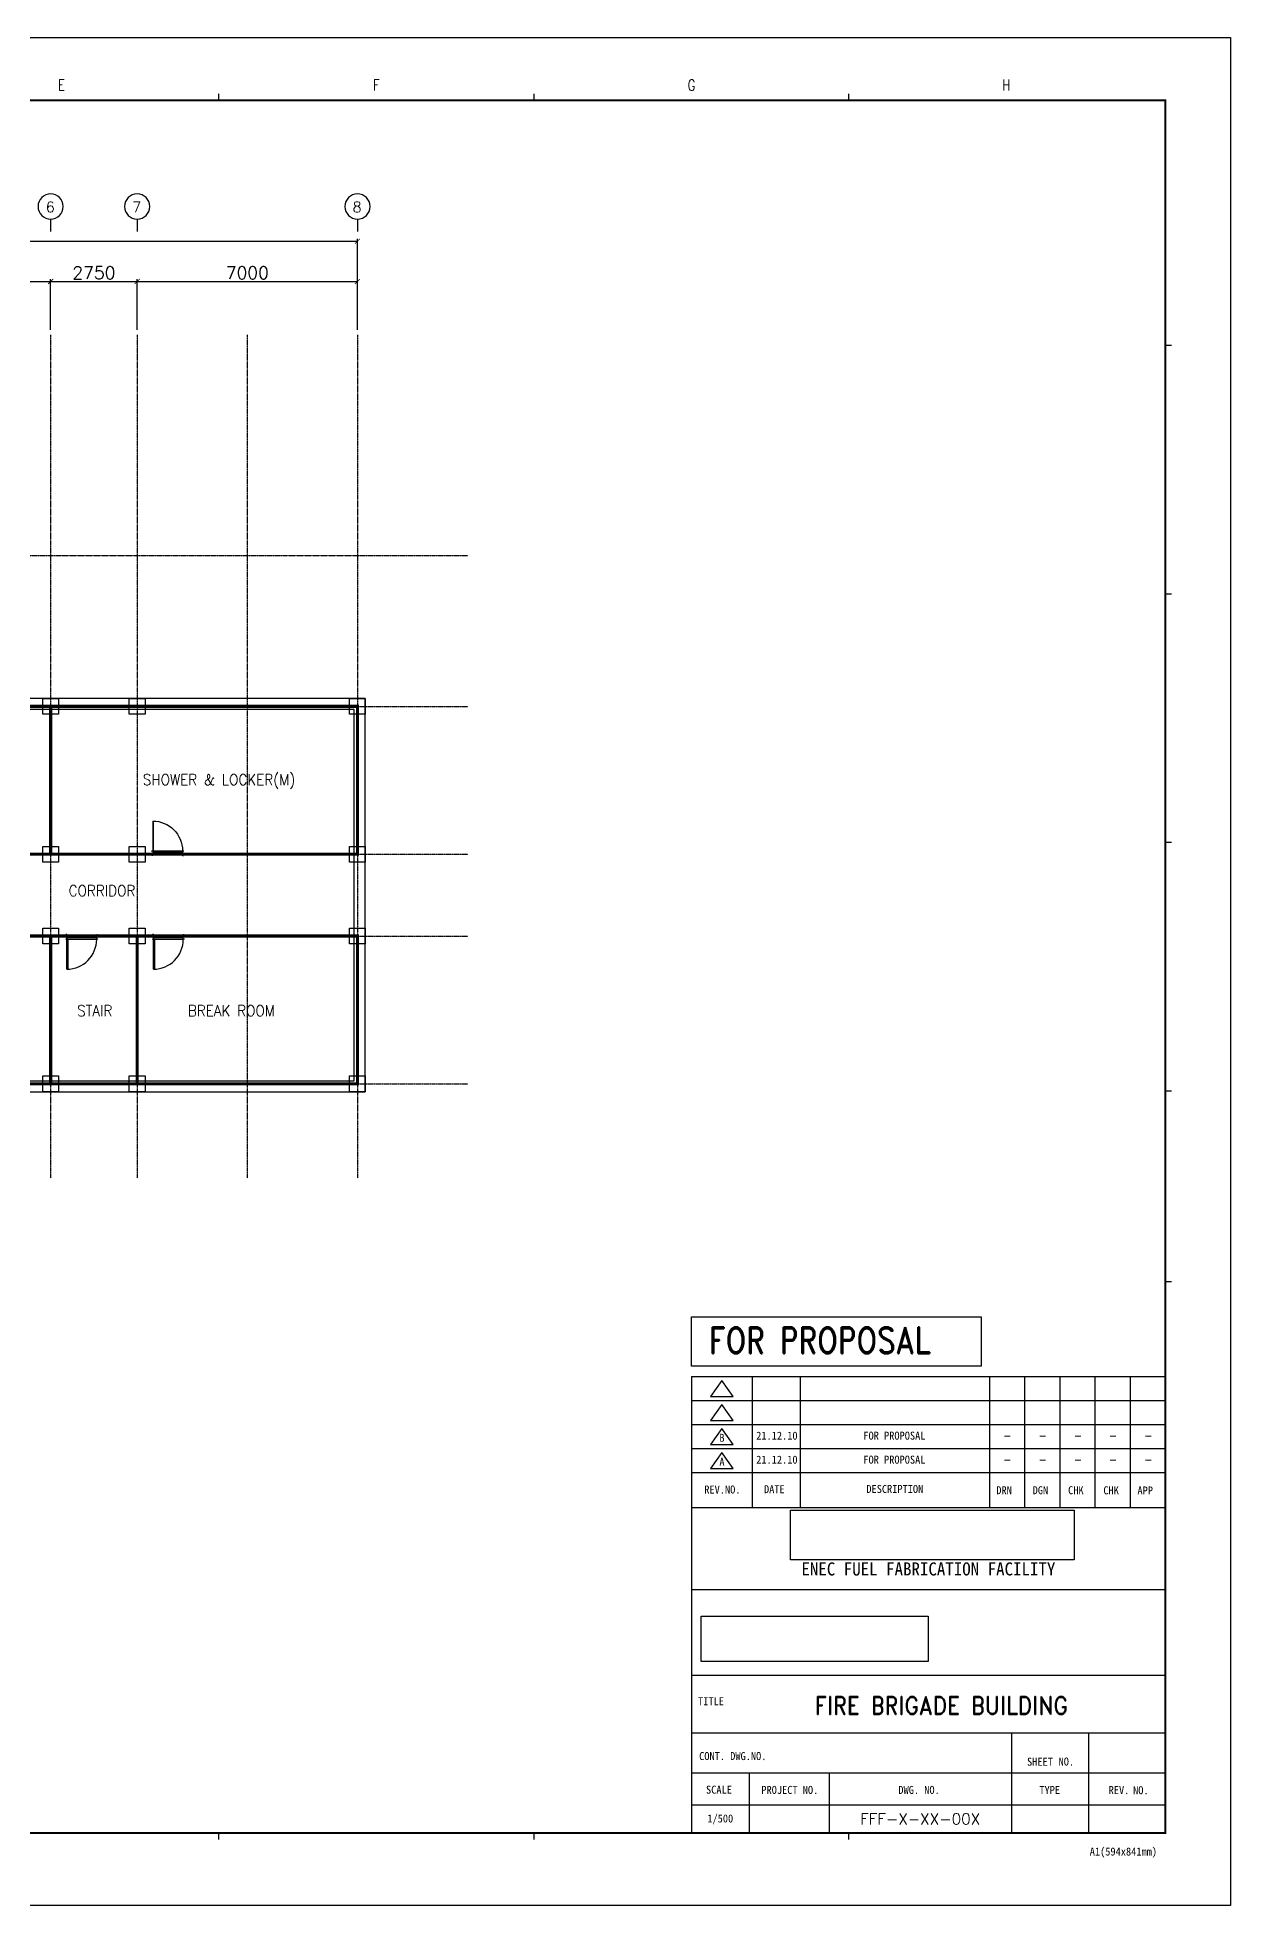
# Model space of a CAD drawing. Header units: millimetres. Extents: x -232466 to 860779, y -177975 to 311634.
# Drawn here: x 132384 to 170303, y 237245 to 296645 of the extents above; entities that cross this region are included whole.
import ezdxf
from ezdxf.enums import TextEntityAlignment as Align

# ---------------------------------------------------------------- set-up
doc = ezdxf.new("R2010")
doc.units = ezdxf.units.MM
doc.header["$XCLIPFRAME"] = 2
doc.linetypes.add('AXES', pattern=[50.8, 31.75, -6.35, 6.35, -6.35])
doc.linetypes.add('CENTER', pattern=[2, 1.25, -0.25, 0.25, -0.25])
doc.layers.add('0 외형선', color=3, linetype='Continuous', lineweight=25)
doc.layers.add('TEXT', color=7, linetype='Continuous', lineweight=15)
for name, color, linetype in [('Center Line', 1, 'CENTER'), ('COL', 2, 'Continuous'), ('dim', 7, 'Continuous'), ('DOOR', 4, 'Continuous'), ('G', 3, 'Continuous'), ('SYM', 7, 'Continuous'), ('TITLEBOX', 7, 'Continuous'), ('TXT', 2, 'Continuous')]:
    doc.layers.add(name, color=color, linetype=linetype)
doc.styles.add('RD20', font='ROMAND.SHX', dxfattribs={"width": 0.8, "height": 2})
doc.styles.add('RD6', font='ROMAND.shx', dxfattribs={"width": 0.83, "height": 6})
doc.styles.add('ROMAND', font='romand')
doc.styles.add('RomanS', font='romans.shx')
doc.styles.add('TBOX', font='romans.shx')
doc.styles.add('돋움체', font='')
doc.styles.get('돋움체').set_extended_font_data('DotumChe')
doc.dimstyles.new('HYUNDAI', dxfattribs={"dimscale": 120, "dimtxt": 3, "dimasz": 3, "dimexe": 1, "dimexo": 2, "dimgap": 1, "dimtad": 1, "dimdec": 0, "dimdsep": 46, "dimtxsty": 'RomanS', "dimcen": 0, "dimclrd": 256, "dimclre": 256, "dimclrt": 3, "dimadec": 0, "dimazin": 0, "dimtfac": 1, "dimtdec": 0, "dimtix": 1, "dimtmove": 2, "dimatfit": 3, "dimfxl": 1, "dimtvp": 1, "dimtolj": 1, "dimarcsym": 0})
picture_1 = doc.add_image_def('image1', size_in_pixel=(850, 283))
picture_2 = doc.add_image_def('image2.jpg', size_in_pixel=(500, 87))

# ---------------------------------------------------------------- blocks, each defined once
blk = doc.blocks.new('_ArchTick')
at = {"color": 0, "linetype": 'ByBlock', "const_width": 0.15}
blk.add_lwpolyline([(-0.5, -0.5), (0.5, 0.5)], dxfattribs=at)
blk = doc.blocks.new('*D38')
at = {"layer": 'Defpoints', "color": 0}
for p in [(142555, 290162), (100655, 287184), (142555, 287184)]:
    blk.add_point(p, dxfattribs=at)
at = {"layer": 'dim', "lineweight": -2}
for p, q in [((100655, 287344), (100655, 290242)), ((100655, 290162), (142555, 290162)), ((142555, 287344), (142555, 290242))]:
    blk.add_line(p, q, dxfattribs=at)
at = {"layer": 'dim', "lineweight": -2, "xscale": 160, "yscale": 160, "zscale": 160, "rotation": 180}
blk.add_blockref('_ArchTick', (100655, 290162), dxfattribs=at)
at = {"layer": 'dim', "lineweight": -2, "xscale": 160, "yscale": 160, "zscale": 160}
blk.add_blockref('_ArchTick', (142555, 290162), dxfattribs=at)
at = {"layer": 'dim', "color": 0, "insert": (121605, 290442), "char_height": 400, "attachment_point": 5, "style": 'RomanS', "bg_fill": 3, "box_fill_scale": 1.1, "bg_fill_color": 257, "bg_fill_transparency": 0}
blk.add_mtext('\\A1;41900', dxfattribs=at)
blk = doc.blocks.new('*D42')
at = {"layer": 'Defpoints', "color": 0}
for p in [(132805, 288882), (125705, 287184), (132805, 287184)]:
    blk.add_point(p, dxfattribs=at)
at = {"layer": 'dim', "lineweight": -2}
for p, q in [((125705, 287344), (125705, 288962)), ((125705, 288882), (132805, 288882)), ((132805, 287344), (132805, 288962))]:
    blk.add_line(p, q, dxfattribs=at)
at = {"layer": 'dim', "lineweight": -2, "xscale": 160, "yscale": 160, "zscale": 160, "rotation": 180}
blk.add_blockref('_ArchTick', (125705, 288882), dxfattribs=at)
at = {"layer": 'dim', "lineweight": -2, "xscale": 160, "yscale": 160, "zscale": 160}
blk.add_blockref('_ArchTick', (132805, 288882), dxfattribs=at)
at = {"layer": 'dim', "color": 0, "insert": (129255, 289162), "char_height": 400, "attachment_point": 5, "style": 'RomanS', "bg_fill": 3, "box_fill_scale": 1.1, "bg_fill_color": 257, "bg_fill_transparency": 0}
blk.add_mtext('\\A1;7100', dxfattribs=at)
blk = doc.blocks.new('*D43')
at = {"layer": 'Defpoints', "color": 0}
for p in [(135555, 288882), (132805, 287184), (135555, 287184)]:
    blk.add_point(p, dxfattribs=at)
at = {"layer": 'dim', "lineweight": -2}
for p, q in [((132805, 287344), (132805, 288962)), ((132805, 288882), (135555, 288882)), ((135555, 287344), (135555, 288962))]:
    blk.add_line(p, q, dxfattribs=at)
at = {"layer": 'dim', "lineweight": -2, "xscale": 160, "yscale": 160, "zscale": 160, "rotation": 180}
blk.add_blockref('_ArchTick', (132805, 288882), dxfattribs=at)
at = {"layer": 'dim', "lineweight": -2, "xscale": 160, "yscale": 160, "zscale": 160}
blk.add_blockref('_ArchTick', (135555, 288882), dxfattribs=at)
at = {"layer": 'dim', "color": 0, "insert": (134180, 289162), "char_height": 400, "attachment_point": 5, "style": 'RomanS', "bg_fill": 3, "box_fill_scale": 1.1, "bg_fill_color": 257, "bg_fill_transparency": 0}
blk.add_mtext('\\A1;2750', dxfattribs=at)
blk = doc.blocks.new('*D44')
at = {"layer": 'Defpoints', "color": 0}
for p in [(142555, 288882), (135555, 287184), (142555, 287184)]:
    blk.add_point(p, dxfattribs=at)
at = {"layer": 'dim', "lineweight": -2}
for p, q in [((135555, 287344), (135555, 288962)), ((135555, 288882), (142555, 288882)), ((142555, 287344), (142555, 288962))]:
    blk.add_line(p, q, dxfattribs=at)
at = {"layer": 'dim', "lineweight": -2, "xscale": 160, "yscale": 160, "zscale": 160, "rotation": 180}
blk.add_blockref('_ArchTick', (135555, 288882), dxfattribs=at)
at = {"layer": 'dim', "lineweight": -2, "xscale": 160, "yscale": 160, "zscale": 160}
blk.add_blockref('_ArchTick', (142555, 288882), dxfattribs=at)
at = {"layer": 'dim', "color": 0, "insert": (139055, 289162), "char_height": 400, "attachment_point": 5, "style": 'RomanS', "bg_fill": 3, "box_fill_scale": 1.1, "bg_fill_color": 257, "bg_fill_transparency": 0}
blk.add_mtext('\\A1;7000', dxfattribs=at)
blk = doc.blocks.new('SD1')
at = {"color": 8}
for p, q in [((-55, 200), (-975, 200)), ((-955, 155), (-45, 155))]:
    blk.add_line(p, q, dxfattribs=at)
for points in [[(-25, 1150), (-25, 200), (-55, 200), (-55, 1150)], [(-1000, 180), (-1000, 200), (-975, 200), (-975, 155), (-955, 155), (-955, 95), (-975, 50), (-1000, 50), (-1000, 70)], [(0, 180), (0, 200), (-25, 200), (-25, 155), (-45, 155), (-45, 95), (-25, 50), (0, 50), (0, 70)]]:
    blk.add_lwpolyline(points)
blk.add_arc((-25, 200), 950, 90, 180)
blk = doc.blocks.new('주열')
at = {"layer": 'SYM'}
blk.add_line((0, 600), (0, 0), dxfattribs=at)
blk.add_circle((0, 1200), 600, dxfattribs=at)

msp = doc.modelspace()

# ---------------------------------------------------------------- linework, layer by layer
msp.add_line((168228.6, 240454.6), (168228.6, 239538.7))
at = {"layer": '0 외형선', "linetype": 'Continuous'}
for points in [[(100404.6, 263123.9), (142804.6, 263123.9), (142804.6, 275623.9), (125954.6, 275623.9), (125954.6, 280423.9), (108854.6, 280423.9), (108854.6, 275623.9), (100404.6, 275623.9)], [(100754.6, 263473.9), (142454.6, 263473.9), (142454.6, 275273.9), (125604.6, 275273.9), (125604.6, 280073.9), (109204.6, 280073.9), (109204.6, 275273.9), (100754.6, 275273.9)]]:
    msp.add_lwpolyline(points, close=True, dxfattribs=at)
at = {"layer": '0 외형선', "linetype": 'Continuous', "const_width": 100}
for points in [[(125704.6, 275373.9), (132804.6, 275373.9), (132804.6, 270673.9), (125704.6, 270673.9)], [(132804.6, 275373.9), (142554.6, 275373.9), (142554.6, 270673.9), (132804.6, 270673.9)], [(125704.6, 268073.9), (132802.2, 268073.9), (132802.2, 263373.9), (125704.6, 263373.9)], [(132804.6, 268073.9), (135552.2, 268073.9), (135552.2, 263373.9), (132804.6, 263373.9)], [(135554.6, 268073.9), (142554.6, 268073.9), (142554.6, 263373.9), (135552.2, 263373.9)]]:
    msp.add_lwpolyline(points, close=True, dxfattribs=at)
at = {"layer": 'Center Line', "linetype": 'AXES'}
for p, q in [((96086, 280173.9), (146071.6, 280173.9)), ((96086, 275373.9), (146071.6, 275373.9)), ((96086, 270673.9), (146071.6, 270673.9)), ((96086, 268073.9), (146071.6, 268073.9)), ((96086, 263373.9), (146071.6, 263373.9))]:
    msp.add_line(p, q, dxfattribs=at)
at = {"layer": 'COL'}
for points in [[(132554.6, 275123.9), (132554.6, 275623.9), (133054.6, 275623.9), (133054.6, 275123.9)], [(135304.6, 275123.9), (135304.6, 275623.9), (135804.6, 275623.9), (135804.6, 275123.9)], [(142304.6, 275123.9), (142304.6, 275623.9), (142804.6, 275623.9), (142804.6, 275123.9)], [(132554.6, 270423.9), (132554.6, 270923.9), (133054.6, 270923.9), (133054.6, 270423.9)], [(135304.6, 270423.9), (135304.6, 270923.9), (135804.6, 270923.9), (135804.6, 270423.9)], [(142304.6, 270423.9), (142304.6, 270923.9), (142804.6, 270923.9), (142804.6, 270423.9)], [(132554.6, 267823.9), (132554.6, 268323.9), (133054.6, 268323.9), (133054.6, 267823.9)], [(135304.6, 267823.9), (135304.6, 268323.9), (135804.6, 268323.9), (135804.6, 267823.9)], [(142304.6, 267823.9), (142304.6, 268323.9), (142804.6, 268323.9), (142804.6, 267823.9)], [(132554.6, 263123.9), (132554.6, 263623.9), (133054.6, 263623.9), (133054.6, 263123.9)], [(135304.6, 263123.9), (135304.6, 263623.9), (135804.6, 263623.9), (135804.6, 263123.9)], [(142304.6, 263123.9), (142304.6, 263623.9), (142804.6, 263623.9), (142804.6, 263123.9)]]:
    msp.add_lwpolyline(points, close=True, dxfattribs=at)
at = {"layer": 'TITLEBOX', "color": 4, "linetype": 'Continuous'}
for p, q in [((138152.6, 294645.3), (138152.6, 294845.3)), ((138152.6, 294645.3), (138152.6, 294845.3)), ((148166.3, 294645.3), (148166.3, 294845.3)), ((148166.3, 294645.3), (148166.3, 294845.3)), ((158166.3, 294645.3), (158166.3, 294845.3)), ((158166.3, 294645.3), (158166.3, 294845.3)), ((168428.6, 286845.3), (168228.6, 286845.3)), ((168428.6, 278945.3), (168228.6, 278945.3)), ((168428.6, 271045.3), (168228.6, 271045.3)), ((168428.6, 263145.3), (168228.6, 263145.3)), ((168428.6, 257082.6), (168228.6, 257082.6)), ((138152.6, 239345.2), (138152.6, 239545.2)), ((138152.6, 239345.2), (138152.6, 239545.2)), ((148166.3, 239345.2), (148166.3, 239545.2)), ((148166.3, 239345.2), (148166.3, 239545.2)), ((158166.3, 239345.2), (158166.3, 239545.2))]:
    msp.add_line(p, q, dxfattribs=at)
at = {"layer": 'TITLEBOX', "color": 30, "linetype": 'Continuous'}
for p, q in [((153168.4, 255960.6), (162379.7, 255960.6)), ((153168.4, 254397.8), (153168.4, 255960.6)), ((162379.7, 255960.6), (162379.7, 254397.8)), ((162379.7, 254397.8), (153168.4, 254397.8)), ((158166.3, 239345.2), (158166.3, 239545.2))]:
    msp.add_line(p, q, dxfattribs=at)
at = {"layer": 'TITLEBOX'}
for p, q in [((153168.4, 254072), (168228.6, 254072)), ((153168.4, 254072), (153168.4, 239538.7)), ((153168.4, 254072), (168228.6, 254072)), ((153168.4, 254072), (153168.4, 239538.7)), ((154135.1, 253944.8), (153778.9, 253436)), ((154135.1, 253944.8), (153778.9, 253436)), ((154491.3, 253436), (154135.1, 253944.8)), ((154491.3, 253436), (154135.1, 253944.8)), ((155101.8, 254072), (155101.8, 249899.9)), ((155101.8, 254072), (155101.8, 249899.9)), ((156628.2, 254072), (156628.2, 249899.9)), ((156628.2, 254072), (156628.2, 249899.9)), ((162636.3, 254068.3), (162636.3, 249899.9)), ((162636.3, 254068.3), (162636.3, 249899.9)), ((163754.8, 254068.3), (163754.8, 249899.9)), ((163754.8, 254068.3), (163754.8, 249899.9)), ((164873.3, 254068.3), (164873.3, 249899.9)), ((164873.3, 254068.3), (164873.3, 249899.9)), ((165991.7, 254068.3), (165991.7, 249899.9)), ((165991.7, 254068.3), (165991.7, 249899.9)), ((167110.2, 254068.3), (167110.2, 249899.9)), ((167110.2, 254068.3), (167110.2, 249899.9)), ((153168.4, 253308.8), (168228.6, 253308.8)), ((153168.4, 253308.8), (168228.6, 253308.8)), ((153778.9, 253436), (154491.3, 253436)), ((153778.9, 253436), (154491.3, 253436)), ((154135.1, 253181.6), (153778.9, 252672.9)), ((154135.1, 253181.6), (153778.9, 252672.9)), ((154491.3, 252672.9), (154135.1, 253181.6)), ((154491.3, 252672.9), (154135.1, 253181.6)), ((153168.4, 252545.7), (168228.6, 252545.7)), ((153168.4, 252545.7), (168228.6, 252545.7)), ((153778.9, 252672.9), (154491.3, 252672.9)), ((153778.9, 252672.9), (154491.3, 252672.9)), ((154135.1, 252418.5), (153778.9, 251909.7)), ((154135.1, 252418.5), (153778.9, 251909.7)), ((153778.9, 251909.7), (154491.3, 251909.7)), ((153778.9, 251909.7), (154491.3, 251909.7)), ((154491.3, 251909.7), (154135.1, 252418.5)), ((154491.3, 251909.7), (154135.1, 252418.5)), ((153168.4, 251782.5), (168228.6, 251782.5)), ((153168.4, 251782.5), (168228.6, 251782.5)), ((154135.1, 251655.3), (153778.9, 251146.5)), ((154135.1, 251655.3), (153778.9, 251146.5)), ((154491.3, 251146.5), (154135.1, 251655.3)), ((154491.3, 251146.5), (154135.1, 251655.3)), ((153168.4, 251019.3), (168228.6, 251019.3)), ((153168.4, 251019.3), (168228.6, 251019.3)), ((153778.9, 251146.5), (154491.3, 251146.5)), ((153778.9, 251146.5), (154491.3, 251146.5)), ((153168.4, 249899.9), (168228.6, 249899.9)), ((153168.4, 249899.9), (168228.6, 249899.9)), ((153168.4, 247300.8), (168228.6, 247300.8)), ((153168.4, 247300.8), (168228.6, 247300.8)), ((153168.4, 244575.8), (168228.6, 244575.8)), ((153168.4, 244575.8), (168228.6, 244575.8)), ((153168.4, 242744.1), (168228.6, 242744.1)), ((153168.4, 242744.1), (168228.6, 242744.1)), ((163344.2, 242744.1), (163344.2, 239538.7)), ((163344.2, 242744.1), (163344.2, 239538.7)), ((165786.4, 242744.1), (165786.4, 239538.7)), ((165786.4, 242744.1), (165786.4, 239538.7)), ((153168.4, 241472.1), (168228.6, 241472.1)), ((153168.4, 241472.1), (168228.6, 241472.1)), ((155000, 241472.1), (155000, 239538.7)), ((155000, 241472.1), (155000, 239538.7)), ((157544, 241472.1), (157544, 239538.7)), ((157544, 241472.1), (157544, 239538.7)), ((153168.4, 240454.6), (168228.6, 240454.6)), ((153168.4, 240454.6), (168228.6, 240454.6))]:
    msp.add_line(p, q, dxfattribs=at)
at = {"layer": 'TITLEBOX', "color": 30}
msp.add_line((168228.6, 239538.7), (168228.6, 239553.9), dxfattribs=at)
at = {"layer": 'TITLEBOX', "color": 7}
msp.add_lwpolyline([(86202.6, 296645.3), (170302.6, 296645.3), (170302.6, 237245.3), (86202.6, 237245.3)], close=True, dxfattribs=at)
at = {"layer": 'TITLEBOX', "color": 4, "const_width": 70}
msp.add_lwpolyline([(88202.6, 294645.3), (168228.6, 294645.3), (168228.6, 239553.9), (88202.6, 239553.9)], close=True, dxfattribs=at)

# ---------------------------------------------------------------- block references
at = {"layer": 'DOOR', "xscale": -1}
msp.add_blockref('SD1', (136022.9, 270578.9), dxfattribs=at)
at = {"layer": 'DOOR', "rotation": 180}
for p in [(133292.7, 268168.9), (136045.1, 268168.9)]:
    msp.add_blockref('SD1', p, dxfattribs=at)

# ---------------------------------------------------------------- texts
at = {"layer": 'G', "color": 3, "style": 'RomanS', "width": 0.9}
for s, p in [('SHOWER & LOCKER(M)', (138157.2, 273019.3)), ('CORRIDOR', (134436.5, 269513.6)), ('STAIR', (134206.5, 265699.4)), ('BREAK ROOM', (138549.5, 265699.4))]:
    msp.add_text(s, height=350, dxfattribs=at).set_placement(p, align=Align.MIDDLE)
at = {"layer": 'SYM', "style": 'ROMAND'}
for s, p in [('6', (132649, 291084.1)), ('7', (135399, 291084.1)), ('8', (142399, 291084.1))]:
    msp.add_text(s, height=336.4, dxfattribs=at).set_placement(p)
at = {"layer": 'TEXT', "color": 7, "style": '돋움체'}
for s, height, p in [('B', 254.4, (154138.5, 252118.9)), ('21.12.10', 254.4, (155883.7, 252188.3)), ('FOR PROPOSAL', 254.396, (159618.1, 252188.3)), ('A', 254.4, (154138.5, 251355.7)), ('21.12.10', 254.4, (155883.7, 251425.1)), ('FOR PROPOSAL', 254.396, (159618.1, 251425.1))]:
    msp.add_text(s, height=height, dxfattribs=at).set_placement(p, align=Align.MIDDLE_CENTER)
msp.add_text('1/500', height=254.4, dxfattribs=at).set_placement((154084.2, 239996.6), align=Align.MIDDLE)
at = {"layer": 'TITLEBOX', "color": 4, "linetype": 'Continuous', "style": 'TBOX', "width": 0.75}
for s, p in [('E', (133039.6, 294951.9)), ('F', (143053.3, 294951.9)), ('G', (153053.3, 294951.9)), ('H', (163053.3, 294951.9))]:
    msp.add_text(s, height=350, dxfattribs=at).set_placement(p)
at = {"layer": 'TITLEBOX', "style": '돋움체'}
for s, height, p in [('REV.NO.', 254.4, (153576.6, 250348.6)), ('REV.NO.', 254.4, (153576.6, 250348.6)), ('DATE', 254.4, (155474.8, 250358.7)), ('DATE', 254.4, (155474.8, 250358.7)), ('DESCRIPTION', 254.396, (158727.3, 250365.5)), ('DESCRIPTION', 254.396, (158727.3, 250365.5)), ('DRN', 254.4, (162857.6, 250325.6)), ('DRN', 254.4, (162857.6, 250325.6)), ('DGN', 254.4, (164011.5, 250325.6)), ('DGN', 254.4, (164011.5, 250325.6)), ('CHK', 254.4, (165138, 250325.6)), ('CHK', 254.4, (165138, 250325.6)), ('CHK', 254.4, (166258.4, 250322.8)), ('CHK', 254.4, (166258.4, 250322.8)), ('APP', 254.4, (167342.1, 250317.5)), ('APP', 254.4, (167342.1, 250317.5)), ('TITLE', 254.4, (153379.5, 243618.6)), ('TITLE', 254.4, (153379.5, 243618.6)), ('CONT. DWG.NO.', 254.396, (153414.1, 241874)), ('CONT. DWG.NO.', 254.396, (153414.1, 241874)), ('SHEET', 254.4, (163833, 241694.4)), ('SHEET', 254.4, (163833, 241694.4)), ('NO.', 254.4, (164835.5, 241698.3)), ('NO.', 254.4, (164835.5, 241698.3)), ('SCALE', 254.4, (153631.5, 240804.9)), ('SCALE', 254.4, (153631.5, 240804.9)), ('PROJECT NO.', 254.396, (155390.7, 240797.4)), ('PROJECT NO.', 254.396, (155390.7, 240797.4)), ('DWG. NO.', 254.4, (159744.5, 240797.3)), ('DWG. NO.', 254.4, (159744.5, 240797.3)), ('TYPE', 254.4, (164226.1, 240794.8)), ('TYPE', 254.4, (164226.1, 240794.8)), ('REV.', 254.4, (166427.6, 240792.1)), ('REV.', 254.4, (166427.6, 240792.1)), ('NO.', 254.4, (167204, 240787.4)), ('NO.', 254.4, (167204, 240787.4))]:
    msp.add_text(s, height=height, dxfattribs=at).set_placement(p)
at = {"layer": 'TITLEBOX', "color": 3, "style": '돋움체'}
msp.add_text('ENEC FUEL FABRICATION FACILITY', height=416.189, dxfattribs=at).set_placement((160698.5, 247950.6), align=Align.MIDDLE)
at = {"layer": 'TITLEBOX', "color": 0, "style": '돋움체'}
msp.add_text('A1(594x841mm)', height=254.396, dxfattribs=at).set_placement((165826.3, 238838.4))
at = {"layer": 'TXT', "color": 30, "linetype": 'Continuous', "style": 'RD6', "width": 0.83}
msp.add_text('FOR PROPOSAL', height=835.501, dxfattribs=at).set_placement((153719, 254800.9))
at = {"layer": 'TXT', "color": 7, "style": 'RD20', "width": 0.83}
for p in [(163211.5, 252048.8), (164330, 252048.8), (165448.5, 252048.8), (166566.9, 252048.8), (167685.4, 252048.8), (163211.5, 251285.7), (164330, 251285.7), (165448.5, 251285.7), (166566.9, 251285.7), (167685.4, 251285.7)]:
    msp.add_text('-', height=282.8, dxfattribs=at).set_placement(p, align=Align.CENTER)
at = {"layer": 'TXT', "color": 7, "style": 'ROMAND', "width": 0.9}
msp.add_text('FIRE BRIGADE BUILDING', height=565.517, dxfattribs=at).set_placement((161108.1, 243607.4), align=Align.MIDDLE)
at = {"layer": 'TXT', "color": 7, "style": 'RD20'}
msp.add_text('FFF-X-XX-00X', height=353.448, dxfattribs=at).set_placement((160437.3, 239826.2), align=Align.CENTER)

# ---------------------------------------------------------------- pictures from other files: only their frames are drawn
image = msp.add_image(picture_2, insert=(156316.8, 248244.8), size_in_units=(9015.9, 1568.8))
image.dxf.flags = 7
image = msp.add_image(picture_1, insert=(153343.5, 244385.1), size_in_units=(7427.9, 2473.1))
image.set_boundary_path([(15.17, 45.797), (840.684, 210.9)])

# ---------------------------------------------------------------- next in the draw order: dimensions: what is measured, and where the dimension line sits
at = {"layer": 'dim'}
dim = msp.add_linear_dim(base=(142554.6, 290161.5), p1=(100654.6, 287183.6), p2=(142554.6, 287183.6), dimstyle='HYUNDAI', override={"dimscale": 80, "dimtxt": 5, "dimasz": 2, "dimpost": '\\X', "dimblk1": 'ArchTick', "dimblk2": 'ArchTick', "dimsah": 1, "dimclrt": 0, "dimtfill": 1}, dxfattribs=at)
dim.commit()
dim.dimension.update_dxf_attribs({"geometry": '*D38', "text_midpoint": (121604.6, 290441.5)})

# ---------------------------------------------------------------- next in the draw order: linework, layer by layer
at = {"layer": 'Center Line', "linetype": 'AXES'}
for p, q in [((132804.6, 287183.6), (132804.6, 260373.9)), ((135554.6, 287183.6), (135554.6, 260373.9)), ((142554.6, 287183.6), (142554.6, 260373.9))]:
    msp.add_line(p, q, dxfattribs=at)

# ---------------------------------------------------------------- next in the draw order: block references
at = {"layer": 'SYM', "xscale": -0.6666666666666666, "yscale": 0.6666666666666666, "zscale": 0.6666666666666666, "rotation": 359.9999999999999}
for p in [(132804.6, 290468.3), (135554.6, 290468.3), (142554.6, 290468.3)]:
    msp.add_blockref('주열', p, dxfattribs=at)

# ---------------------------------------------------------------- next in the draw order: dimensions: what is measured, and where the dimension line sits
at = {"layer": 'dim'}
dim = msp.add_linear_dim(base=(132804.6, 288881.9), p1=(125704.6, 287183.6), p2=(132804.6, 287183.6), dimstyle='HYUNDAI', override={"dimscale": 80, "dimtxt": 5, "dimasz": 2, "dimpost": '\\X', "dimblk1": 'ArchTick', "dimblk2": 'ArchTick', "dimsah": 1, "dimclrt": 0, "dimtfill": 1}, dxfattribs=at)
dim.commit()
dim.dimension.update_dxf_attribs({"geometry": '*D42', "text_midpoint": (129254.6, 289161.9)})

# ---------------------------------------------------------------- next in the draw order: dimensions: what is measured, and where the dimension line sits
dim = msp.add_linear_dim(base=(135554.6, 288881.9), p1=(132804.6, 287183.6), p2=(135554.6, 287183.6), dimstyle='HYUNDAI', override={"dimscale": 80, "dimtxt": 5, "dimasz": 2, "dimpost": '\\X', "dimblk1": 'ArchTick', "dimblk2": 'ArchTick', "dimsah": 1, "dimclrt": 0, "dimtfill": 1}, dxfattribs=at)
dim.commit()
dim.dimension.update_dxf_attribs({"geometry": '*D43', "text_midpoint": (134179.6, 289161.9)})

# ---------------------------------------------------------------- next in the draw order: dimensions: what is measured, and where the dimension line sits
dim = msp.add_linear_dim(base=(142554.6, 288881.9), p1=(135554.6, 287183.6), p2=(142554.6, 287183.6), dimstyle='HYUNDAI', override={"dimscale": 80, "dimtxt": 5, "dimasz": 2, "dimpost": '\\X', "dimblk1": 'ArchTick', "dimblk2": 'ArchTick', "dimsah": 1, "dimclrt": 0, "dimtfill": 1}, dxfattribs=at)
dim.commit()
dim.dimension.update_dxf_attribs({"geometry": '*D44', "text_midpoint": (139054.6, 289161.9)})

# ---------------------------------------------------------------- next in the draw order: linework, layer by layer
at = {"layer": 'Center Line', "linetype": 'AXES'}
msp.add_line((139054.6, 287183.6), (139054.6, 260373.9), dxfattribs=at)

doc.saveas('drawing.dxf')
